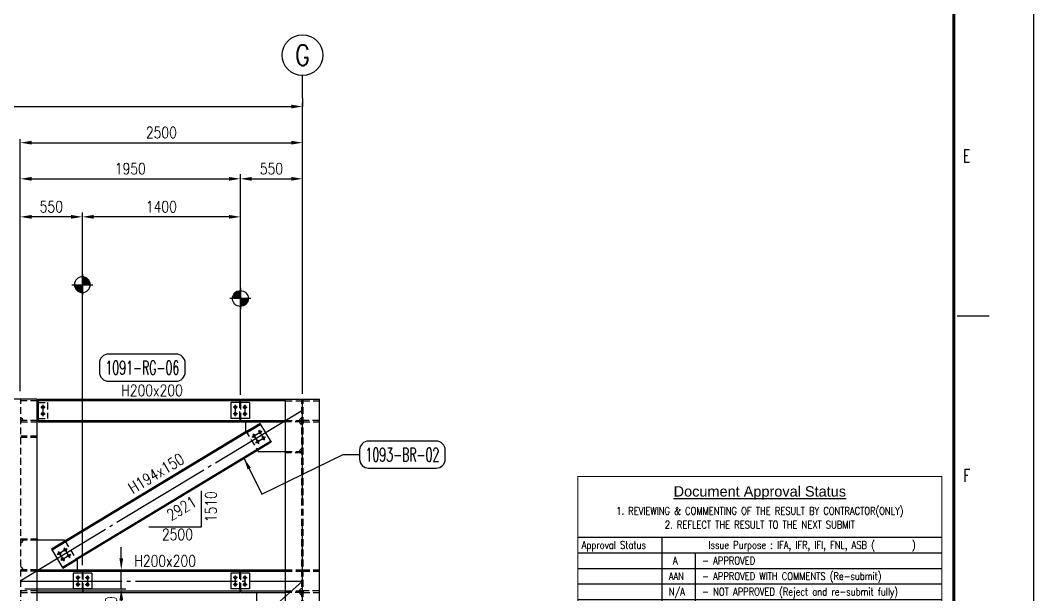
# Model space of a CAD drawing. Header units: millimetres. Extents: x 0 to 232280, y -26939 to 23794.
# Drawn here: x 151052 to 160030, y 6746 to 11832 of the extents above; entities that cross this region are included whole.
import ezdxf
from ezdxf.enums import TextEntityAlignment as Align

# ---------------------------------------------------------------- set-up
doc = ezdxf.new("R2010")
doc.units = ezdxf.units.MM
doc.header["$LTSCALE"] = 30
doc.linetypes.add('JNK-CENTER', pattern=[34, 30, -1.5, 1, -1.5])
doc.linetypes.add('JNK-HIDDEN', pattern=[3, 2, -1])
for name, color, linetype in [('CEN-R', 1, 'JNK-CENTER'), ('CON-C', 4, 'Continuous'), ('CON-G', 3, 'Continuous'), ('CON-W', 7, 'Continuous'), ('CON-Y', 2, 'Continuous'), ('conL-g', 3, 'Continuous'), ('Dim-W', 7, 'Continuous'), ('HID-Y', 2, 'JNK-HIDDEN'), ('hole-g', 3, 'Continuous'), ('STL-OBJT', 7, 'Continuous'), ('TXT-Y', 2, 'Continuous')]:
    doc.layers.add(name, color=color, linetype=linetype)
doc.styles.add('Arial', font='arial.ttf', dxfattribs={"height": 0.2})
doc.styles.add('ROMANS', font='ROMANS.shx', dxfattribs={"width": 0.8})
doc.styles.add('SIMPLEX', font='simplex.shx', dxfattribs={"width": 0.8})
doc.dimstyles.new('DIM35', dxfattribs={"dimscale": 35, "dimtxt": 2.5, "dimasz": 2.5, "dimexe": 0.8, "dimexo": 1, "dimgap": 1, "dimtad": 1, "dimdec": 1, "dimdsep": 46, "dimtxsty": 'SIMPLEX', "dimcen": 0, "dimclrd": 7, "dimclre": 7, "dimclrt": 2, "dimadec": 1, "dimazin": 2, "dimtfac": 1, "dimtdec": 1, "dimtix": 1, "dimtmove": 2, "dimatfit": 2, "dimfxl": 1, "dimtfill": 1, "dimarcsym": 1})
doc.dimstyles.new('DIM40', dxfattribs={"dimscale": 40, "dimtxt": 2.5, "dimasz": 2.5, "dimexe": 1, "dimexo": 1, "dimgap": 1, "dimtad": 1, "dimdec": 0, "dimdsep": 46, "dimtxsty": 'SIMPLEX', "dimcen": 0, "dimclrd": 7, "dimclre": 7, "dimclrt": 2, "dimadec": 1, "dimazin": 2, "dimtfac": 1, "dimtdec": 0, "dimtix": 1, "dimtmove": 2, "dimatfit": 2, "dimfxl": 1, "dimtolj": 1, "dimtzin": 0, "dimarcsym": 1})

# ---------------------------------------------------------------- blocks, each defined once
blk = doc.blocks.new('TITLE')
at = {"color": 7}
for p, q in [((841, 0), (841, 594.85)), ((824.02, 230.41), (831.1, 230.41))]:
    blk.add_line(p, q, dxfattribs=at)
at = {"color": 7, "const_width": 0.707}
blk.add_lwpolyline([(823.32, 17.33), (823.32, 577.17)], dxfattribs=at)
at = {"color": 7, "style": 'ROMANS', "width": 0.7}
for s, p in [('E', (826.15, 265.77)), ('F', (826.15, 195.04))]:
    blk.add_text(s, height=2.83, dxfattribs=at).set_placement(p, align=Align.MIDDLE)
blk = doc.blocks.new('STAMP')
for p, q in [((-11045, 4772), (0, 4772)), ((-8497, 4772), (-8497, 2410)), ((-11045, 4300), (0, 4300)), ((-7481, 4300), (-7481, 2410)), ((-11045, 3827), (0, 3827)), ((-11045, 3355), (0, 3355)), ((-11045, 2882), (0, 2882)), ((-11045, 2410), (0, 2410)), ((-6151, 2410), (-6151, 1937)), ((-11045, 1937), (0, 1937))]:
    blk.add_line(p, q)
at = {"const_width": 30}
blk.add_lwpolyline([(-11045, 0), (-11045, 6612), (0, 6612), (0, 0)], close=True, dxfattribs=at)
at = {"style": 'Arial'}
blk.add_text('%%UDocument Approval Status', height=315, dxfattribs=at).set_placement((-5522, 6164), align=Align.MIDDLE_CENTER)
at = {"style": 'ROMANS', "width": 0.8}
for s, p in [('1. REVIEWING & COMMENTING OF THE RESULT BY CONTRACTOR(ONLY)', (-5522, 5572)), ('2. REFLECT THE RESULT TO THE NEXT SUBMIT', (-5522, 5152)), ('   Issue Purpose : IFA, IFR, IFI, FNL, ASB (     )', (-4143, 4536))]:
    blk.add_text(s, height=231, dxfattribs=at).set_placement(p, align=Align.MIDDLE_CENTER)
for s, p in [('Approval Status', (-10929, 4536)), (' A', (-8286, 4063)), ('  - APPROVED', (-7524, 4063)), ('AAN', (-8286, 3591)), ('  - APPROVED WITH COMMENTS (Re-submit)', (-7524, 3591)), ('N/A', (-8286, 3118)), ('  - NOT APPROVED (Reject and re-submit fully)', (-7524, 3118)), ('INFO', (-8286, 2646)), ('  - INFORMATION ONLY', (-7524, 2646)), ('SIGNED BY   :', (-10929, 2173)), ('DATE  :', (-5993, 2173))]:
    blk.add_text(s, height=231, dxfattribs=at).set_placement(p, align=Align.MIDDLE_LEFT)
at = {"insert": (-10597, 1505), "char_height": 228.9, "width": 10455.72, "attachment_point": 1, "style": 'ROMANS'}
blk.add_mtext('CONTRACTOR permission to proceed or review taken on Vendor document shall not relieve Vendor from its responsibilities or liabilities under the Purchase Order (PO).', dxfattribs=at)
blk = doc.blocks.new('*D1759')
at = {"layer": 'DEFPOINTS', "color": 0, "transparency": 16777216}
for p in [(153552.4, 11068.1), (142050.4, 10654.2), (153552.4, 10654.2)]:
    blk.add_point(p, dxfattribs=at)
at = {"layer": 'Dim-W', "color": 7, "linetype": 'ByBlock', "lineweight": -2, "transparency": 16777216}
for p, q in [((142050.4, 10694.2), (142050.4, 11100.1)), ((142150.4, 11068.1), (153452.4, 11068.1)), ((153552.4, 10694.2), (153552.4, 11100.1))]:
    blk.add_line(p, q, dxfattribs=at)
at = {"layer": 'Dim-W', "color": 7, "transparency": 16777216}
for points in [[(142150.4, 11084.8), (142150.4, 11051.4), (142050.4, 11068.1)], [(153452.4, 11084.8), (153452.4, 11051.4), (153552.4, 11068.1)]]:
    blk.add_solid(points, dxfattribs=at)
at = {"layer": 'Dim-W', "color": 2, "transparency": 16777216, "insert": (147801.4, 11158.1), "char_height": 100, "attachment_point": 5, "style": 'SIMPLEX', "bg_fill": 3, "box_fill_scale": 1.1, "bg_fill_color": 256, "bg_fill_true_color": 13158600, "bg_fill_transparency": 0}
blk.add_mtext('11502', dxfattribs=at)
blk = doc.blocks.new('col-line')
at = {"layer": 'CON-Y'}
blk.add_line((0, 3), (0, 8), dxfattribs=at)
blk.add_circle((0, 12.5), 4.5, dxfattribs=at)
at = {"layer": 'CON-C', "style": 'SIMPLEX', "width": 0.8}
blk.add_attdef('1', text='', height=4.5, dxfattribs=at).set_placement((0, 12.5), align=Align.MIDDLE_CENTER)
blk = doc.blocks.new('*D1763')
at = {"layer": 'DEFPOINTS', "color": 0, "transparency": 16777216}
for p in [(153552.4, 10748.1), (151052.4, 8508.6), (153552.4, 8484.6)]:
    blk.add_point(p, dxfattribs=at)
at = {"layer": 'Dim-W', "color": 7, "linetype": 'ByBlock', "lineweight": -2, "transparency": 16777216}
for p, q in [((151052.4, 8548.6), (151052.4, 10780.1)), ((153552.4, 8524.6), (153552.4, 10780.1)), ((151152.4, 10748.1), (153452.4, 10748.1))]:
    blk.add_line(p, q, dxfattribs=at)
at = {"layer": 'Dim-W', "color": 7, "transparency": 16777216}
for points in [[(151152.4, 10764.8), (151152.4, 10731.4), (151052.4, 10748.1)], [(153452.4, 10764.8), (153452.4, 10731.4), (153552.4, 10748.1)]]:
    blk.add_solid(points, dxfattribs=at)
at = {"layer": 'Dim-W', "color": 2, "transparency": 16777216, "insert": (152302.4, 10838.1), "char_height": 100, "attachment_point": 5, "style": 'SIMPLEX', "bg_fill": 3, "box_fill_scale": 1.1, "bg_fill_color": 256, "bg_fill_true_color": 13158600, "bg_fill_transparency": 0}
blk.add_mtext('2500', dxfattribs=at)
blk = doc.blocks.new('F3R2332')
at = {"layer": 'Dim-W', "ltscale": 0.5}
h = blk.add_hatch(dxfattribs=at)
h.set_pattern_fill('ANSI31', color=256, scale=4)
h.paths.add_polyline_path([(319264.6, -29798), (319124.6, -29798), (319124.6, -29807), (319264.6, -29807), (319274.6, -29807), (319274.6, -29798)])
h = blk.add_hatch(dxfattribs=at)
h.set_pattern_fill('ANSI31', color=256, scale=4)
h.set_pattern_definition([(45, (0, -185), (-8.9802561, 8.9802561), [])])
h.paths.add_polyline_path([(319274.6, -29983), (319264.6, -29983), (319124.6, -29983), (319124.6, -29992), (319264.6, -29992), (319274.6, -29992)])
at = {"ltscale": 0.5}
for p, q in [((319264.6, -29798), (319274.6, -29798)), ((319274.6, -29798), (319274.6, -29807)), ((319264.6, -29807), (319274.6, -29807)), ((319264.6, -29983), (319274.6, -29983)), ((319274.6, -29983), (319274.6, -29992)), ((319264.6, -29992), (319274.6, -29992))]:
    blk.add_line(p, q, dxfattribs=at)
at = {"layer": 'CEN-R'}
for p, q in [((319246.1, -29865), (319143.1, -29865)), ((319164.6, -29843.5), (319164.6, -29946.5)), ((319224.6, -29843.5), (319224.6, -29946.5)), ((319246.1, -29925), (319143.1, -29925))]:
    blk.add_line(p, q, dxfattribs=at)
at = {"layer": 'CON-G'}
for p, q in [((319264.6, -29798), (319124.6, -29798)), ((319124.6, -29798), (319124.6, -29992)), ((319264.6, -29807), (319124.6, -29807)), ((319124.6, -29983), (319264.6, -29983)), ((319124.6, -29992), (319264.6, -29992))]:
    blk.add_line(p, q, dxfattribs=at)
at = {"layer": 'conL-g'}
for centre in [(319164.6, -29865), (319224.6, -29865), (319164.6, -29925), (319224.6, -29925)]:
    blk.add_circle(centre, 11.5, dxfattribs=at)
blk = doc.blocks.new('A$C2A8A663C')
at = {"layer": 'CEN-R'}
for p, q in [((-25.8, -70), (-64.2, -70)), ((-25.8, -70), (-64.2, -70)), ((-45, -50.8), (-45, -149.2)), ((20.8, -70), (59.2, -70)), ((20.8, -70), (59.2, -70)), ((40, -50.8), (40, -149.2)), ((-25.8, -130), (-64.2, -130)), ((-25.8, -130), (-64.2, -130)), ((-45, -110.8), (-45, -149.2)), ((20.8, -130), (59.2, -130)), ((20.8, -130), (59.2, -130)), ((40, -110.8), (40, -149.2))]:
    blk.add_line(p, q, dxfattribs=at)
at = {"layer": 'CON-G'}
for p, q in [((-5, -24), (-5, 0)), ((0, -24), (0, 0)), ((-85, -30), (80, -30)), ((-85, -30), (-85, -170)), ((-5, -30), (-5, -24)), ((0, -30), (0, -24)), ((80, -30), (80, -170)), ((-85, -170), (80, -170)), ((-5, -170), (-5, -176)), ((-5, -176), (-5, -200)), ((0, -170), (0, -176)), ((0, -176), (0, -200))]:
    blk.add_line(p, q, dxfattribs=at)
for centre in [(-45, -70), (40, -70), (-45, -130), (40, -130)]:
    blk.add_circle(centre, 11.5, dxfattribs=at)
at = {"layer": 'HID-Y'}
for p, q in [((-5, -30), (-5, -170)), ((0, -170), (0, -30))]:
    blk.add_line(p, q, dxfattribs=at)
blk = doc.blocks.new('*D1726')
at = {"layer": 'DEFPOINTS', "color": 0, "ltscale": 0.5, "transparency": 16777216}
for p in [(153552.4, 10428.1), (153552.4, 10428.1), (153002.4, 8477.2)]:
    blk.add_point(p, dxfattribs=at)
at = {"layer": 'Dim-W', "color": 7, "linetype": 'ByBlock', "lineweight": -2, "ltscale": 0.5, "transparency": 16777216}
for p, q in [((153002.4, 8517.2), (153002.4, 10468.1)), ((153102.4, 10428.1), (153452.4, 10428.1))]:
    blk.add_line(p, q, dxfattribs=at)
at = {"layer": 'Dim-W', "color": 7, "ltscale": 0.5, "transparency": 16777216}
for points in [[(153102.4, 10444.8), (153102.4, 10411.4), (153002.4, 10428.1)], [(153452.4, 10444.8), (153452.4, 10411.4), (153552.4, 10428.1)]]:
    blk.add_solid(points, dxfattribs=at)
at = {"layer": 'Dim-W', "color": 2, "ltscale": 0.5, "transparency": 16777216, "insert": (153277.4, 10518.1), "char_height": 100, "attachment_point": 5, "style": 'SIMPLEX'}
blk.add_mtext('\\A1;550', dxfattribs=at)
blk = doc.blocks.new('*D1727')
at = {"layer": 'DEFPOINTS', "color": 0, "ltscale": 0.5, "transparency": 16777216}
for p in [(151052.4, 10428.1), (153002.4, 10428.1), (153002.4, 10428.1)]:
    blk.add_point(p, dxfattribs=at)
at = {"layer": 'Dim-W', "color": 7, "linetype": 'ByBlock', "lineweight": -2, "ltscale": 0.5, "transparency": 16777216}
blk.add_line((151152.4, 10428.1), (152902.4, 10428.1), dxfattribs=at)
at = {"layer": 'Dim-W', "color": 7, "ltscale": 0.5, "transparency": 16777216}
for points in [[(151152.4, 10444.8), (151152.4, 10411.4), (151052.4, 10428.1)], [(152902.4, 10444.8), (152902.4, 10411.4), (153002.4, 10428.1)]]:
    blk.add_solid(points, dxfattribs=at)
at = {"layer": 'Dim-W', "color": 2, "ltscale": 0.5, "transparency": 16777216, "insert": (152027.4, 10518.1), "char_height": 100, "attachment_point": 5, "style": 'SIMPLEX'}
blk.add_mtext('\\A1;1950', dxfattribs=at)
blk = doc.blocks.new('FS-MARK')
h = blk.add_hatch(color=256)
edge = h.paths.add_edge_path()
edge.add_arc((0, 0), 1.75, 90, 180)
edge.add_line((-1.75, 0), (0, 0))
edge.add_line((0, 0), (0, 1.75))
h = blk.add_hatch(color=256)
edge = h.paths.add_edge_path()
edge.add_line((0, 0), (0, -1.75))
edge.add_arc((0, 0), 1.75, 270, 360)
edge.add_line((1.75, 0), (0, 0))
for p, q in [((0, 2.33), (0, -2.33)), ((2.33, 0), (-2.33, 0))]:
    blk.add_line(p, q)
blk.add_circle((0, 0), 1.75)
at = {"layer": 'CON-Y', "style": 'SIMPLEX', "width": 0.8}
blk.add_attdef('F.S.', (3.19, 1), '', height=2.5, dxfattribs=at)
blk = doc.blocks.new('*D1730')
at = {"layer": 'DEFPOINTS', "color": 0, "ltscale": 0.5, "transparency": 16777216}
for p in [(151052.4, 10091.4), (151052.4, 8537.6), (151602.4, 6967.2)]:
    blk.add_point(p, dxfattribs=at)
at = {"layer": 'Dim-W', "color": 7, "linetype": 'ByBlock', "lineweight": -2, "ltscale": 0.5, "transparency": 16777216}
for p, q in [((151052.4, 8577.6), (151052.4, 10131.4)), ((151502.4, 10091.4), (151152.4, 10091.4)), ((151602.4, 7007.2), (151602.4, 10131.4))]:
    blk.add_line(p, q, dxfattribs=at)
at = {"layer": 'Dim-W', "color": 7, "ltscale": 0.5, "transparency": 16777216}
for points in [[(151152.4, 10108.1), (151152.4, 10074.8), (151052.4, 10091.4)], [(151502.4, 10108.1), (151502.4, 10074.8), (151602.4, 10091.4)]]:
    blk.add_solid(points, dxfattribs=at)
at = {"layer": 'Dim-W', "color": 2, "ltscale": 0.5, "transparency": 16777216, "insert": (151327.4, 10181.4), "char_height": 100, "attachment_point": 5, "style": 'SIMPLEX'}
blk.add_mtext('\\A1;550', dxfattribs=at)
blk = doc.blocks.new('*D1731')
at = {"layer": 'DEFPOINTS', "color": 0, "ltscale": 0.5, "transparency": 16777216}
for p in [(151602.4, 10091.4), (151602.4, 10091.4), (153002.4, 10091.4)]:
    blk.add_point(p, dxfattribs=at)
at = {"layer": 'Dim-W', "color": 7, "linetype": 'ByBlock', "lineweight": -2, "ltscale": 0.5, "transparency": 16777216}
blk.add_line((152902.4, 10091.4), (151702.4, 10091.4), dxfattribs=at)
at = {"layer": 'Dim-W', "color": 7, "ltscale": 0.5, "transparency": 16777216}
for points in [[(151702.4, 10108.1), (151702.4, 10074.8), (151602.4, 10091.4)], [(152902.4, 10108.1), (152902.4, 10074.8), (153002.4, 10091.4)]]:
    blk.add_solid(points, dxfattribs=at)
at = {"layer": 'Dim-W', "color": 2, "ltscale": 0.5, "transparency": 16777216, "insert": (152302.4, 10181.4), "char_height": 100, "attachment_point": 5, "style": 'SIMPLEX'}
blk.add_mtext('\\A1;1400', dxfattribs=at)
blk = doc.blocks.new('*D1683')
at = {"layer": 'DEFPOINTS', "color": 0, "ltscale": 0.5, "transparency": 16777216}
for p in [(151218, 6967.2), (151947, 6967.2), (151052.4, 6797.2)]:
    blk.add_point(p, dxfattribs=at)
at = {"layer": 'Dim-W', "color": 7, "linetype": 'ByBlock', "lineweight": -2, "ltscale": 0.5, "transparency": 16777216}
for p, q in [((151947, 7067.2), (151947, 7167.2)), ((151258, 6967.2), (151987, 6967.2)), ((151947, 6797.2), (151947, 6967.2)), ((151092.4, 6797.2), (151987, 6797.2)), ((151947, 6697.2), (151947, 6597.2))]:
    blk.add_line(p, q, dxfattribs=at)
at = {"layer": 'Dim-W', "color": 7, "ltscale": 0.5, "transparency": 16777216}
for points in [[(151930.4, 7067.2), (151963.7, 7067.2), (151947, 6967.2)], [(151930.4, 6697.2), (151963.7, 6697.2), (151947, 6797.2)]]:
    blk.add_solid(points, dxfattribs=at)
at = {"layer": 'Dim-W', "color": 2, "ltscale": 0.5, "transparency": 16777216, "insert": (151857, 6629.8), "char_height": 100, "attachment_point": 5, "rotation": 90, "style": 'SIMPLEX'}
blk.add_mtext('\\A1;170', dxfattribs=at)
blk = doc.blocks.new('DUCT-TAG')
at = {"layer": 'CON-G'}
blk.add_lwpolyline([(-9.49, -1), (-9.49, 1, -0.414214), (-7.49, 3), (7.49, 3, -0.414214), (9.49, 1), (9.49, -1, -0.414214), (7.49, -3), (-7.49, -3, -0.414214)], format="xyb", close=True, dxfattribs=at)
at = {"layer": 'CON-G', "style": 'SIMPLEX', "width": 1.246304}
blk.add_attdef('NAME', text='', height=3, dxfattribs=at).set_placement((-8.19, -1.5), (8.19, -1.5), align=Align.FIT)
at = {"layer": 'CON-Y', "style": 'SIMPLEX'}
blk.add_attdef('ELEVATION', text='', height=2, dxfattribs=at).set_placement((0, -6.02), align=Align.CENTER)

msp = doc.modelspace()

# ---------------------------------------------------------------- linework, layer by layer
at = {"layer": 'CEN-R'}
for p, q in [((153552.4, 8377.23), (151052.4, 6867.23)), ((151233.23, 8407.23), (151271.56, 8407.23)), ((151252.4, 8426.4), (151252.4, 8328.06)), ((151233.23, 8347.23), (151271.56, 8347.23)), ((151052.4, 6867.23), (153552.4, 6867.23)), ((153552.4, 6867.23), (151052.4, 4627.2))]:
    msp.add_line(p, q, dxfattribs=at)
at = {"layer": 'CON-G'}
for p, q in [((151202.4, 8477.23), (150902.4, 8477.23)), ((151202.4, 4477.2), (151202.4, 8477.23)), ((153702.4, 4477.2), (153702.4, 8477.23)), ((151212.4, 8289.23), (152997.4, 8289.23)), ((151212.4, 8277.23), (152997.4, 8277.23)), ((153002.4, 8289.23), (153402.4, 8289.23)), ((153002.4, 8277.23), (153402.4, 8277.23)), ((153049.38, 8198.41), (153049.38, 8277.23)), ((153054.55, 8189.85), (151330.11, 7148.29)), ((153059.2, 8182.14), (151454.6, 7212.97)), ((153150.19, 8031.49), (151545.59, 7062.32)), ((153154.85, 8023.79), (151550.25, 7054.61)), ((153160.02, 8015.23), (153402.4, 8015.23)), ((151444.78, 7229.23), (151202.4, 7229.23)), ((151444.78, 7229.23), (151449.95, 7220.67)), ((151550.25, 7054.61), (151555.42, 7046.05)), ((151555.42, 7046.05), (151555.42, 6967.23)), ((151202.4, 6967.23), (151602.4, 6967.23)), ((151202.4, 6955.23), (151602.4, 6955.23)), ((151607.4, 6967.23), (152997.4, 6967.23)), ((151607.4, 6955.23), (152997.4, 6955.23)), ((153002.4, 6967.23), (153402.4, 6967.23)), ((153002.4, 6955.23), (153402.4, 6955.23)), ((151202.4, 6779.23), (151602.4, 6779.23)), ((151202.4, 6767.23), (151602.4, 6767.23)), ((151607.4, 6779.23), (152997.4, 6779.23)), ((151607.4, 6767.23), (152997.4, 6767.23)), ((153002.4, 6779.23), (153402.4, 6779.23)), ((153002.4, 6767.23), (153402.4, 6767.23)), ((153147, 6647.65), (153147, 6767.23))]:
    msp.add_line(p, q, dxfattribs=at)
for centre in [(151252.4, 8407.23), (151252.4, 8347.23)]:
    msp.add_circle(centre, 11.5, dxfattribs=at)
msp.add_arc((151212.4, 8297.23), 10, 90, 180, dxfattribs=at)
at = {"layer": 'Dim-W', "ltscale": 0.5}
msp.add_line((153913.42, 7986.69), (154057.9, 7986.69), dxfattribs=at)
msp.add_lwpolyline([(152192.7, 7348.23), (152658.51, 7348.23), (152658.51, 7666.14)], dxfattribs=at)
at = {"layer": 'HID-Y'}
for p, q in [((151202.4, 8463.23), (151057.4, 8463.23)), ((151212.4, 8307.23), (151292.4, 8307.23)), ((153049.38, 8198.41), (153160.02, 8015.23)), ((151202.4, 8151.23), (151057.4, 8151.23)), ((151202.4, 8137.23), (151057.4, 8137.23)), ((151449.95, 7220.67), (151550.25, 7054.61)), ((151202.4, 6967.23), (151057.4, 6967.23)), ((151202.4, 6967.23), (151057.4, 6967.23)), ((151202.4, 6953.23), (151057.4, 6953.23)), ((151202.4, 6953.23), (151057.4, 6953.23)), ((153402.4, 6967.23), (153546.4, 6967.23)), ((153402.4, 6967.23), (153546.4, 6967.23)), ((153402.4, 6953.23), (153546.4, 6953.23)), ((153402.4, 6953.23), (153546.4, 6953.23)), ((153558.4, 6967.23), (153702.4, 6967.23)), ((153558.4, 6953.23), (153702.4, 6953.23))]:
    msp.add_line(p, q, dxfattribs=at)
for points in [[(151057.4, 8289.23), (151057.4, 8277.23), (151202.4, 8277.23), (151202.4, 8289.23)], [(153546.4, 8289.23), (153546.4, 8277.23), (153402.4, 8277.23), (153402.4, 8289.23)], [(153558.4, 8289.23), (153558.4, 8277.23), (153702.4, 8277.23), (153702.4, 8289.23)], [(153546.4, 8003.23), (153402.4, 8003.23), (153402.4, 8015.23), (153546.4, 8015.23)], [(151057.4, 7241.23), (151202.4, 7241.23), (151202.4, 7229.23), (151057.4, 7229.23)], [(151057.4, 6779.23), (151057.4, 6767.23), (151202.4, 6767.23), (151202.4, 6779.23)], [(153547.4, 6779.23), (153547.4, 6767.23), (153402.4, 6767.23), (153402.4, 6779.23)], [(153557.4, 6779.23), (153557.4, 6767.23), (153702.4, 6767.23), (153702.4, 6779.23)]]:
    msp.add_lwpolyline(points, close=True, dxfattribs=at)
for centre, start, end in [((151057.4, 8289.23), 0, 90), ((153546.4, 8289.23), 90, 180), ((153546.4, 8277.23), 180, 270), ((153546.4, 8015.23), 90, 180), ((151057.4, 7229.23), 270, 0), ((151057.4, 6967.23), 0, 90), ((153546.4, 6779.23), 90, 180), ((153546.4, 6767.23), 180, 270)]:
    msp.add_arc(centre, 20, start, end, dxfattribs=at)

# ---------------------------------------------------------------- block references
at = {"linetype": 'ByBlock', "xscale": 39.99999999599994, "yscale": 39.99999999599994, "zscale": 39.99999999599994}
msp.add_blockref('TITLE', (126389.98, 0), dxfattribs=at)
at = {"layer": 'Dim-W', "xscale": 0.2917709854399863, "yscale": 0.2917709854399863, "zscale": 0.2917709854399863}
msp.add_blockref('STAMP', (159214.83, 5862.61), dxfattribs=at)
at = {"layer": 'Dim-W', "ltscale": 0.5, "xscale": -1}
for p in [(151602.4, 6967.23), (152997.4, 6967.23)]:
    msp.add_blockref('A$C2A8A663C', p, dxfattribs=at)
at = {"layer": 'hole-g', "xscale": -1, "rotation": 31.13197618849103}
msp.add_blockref('F3R2332', (410932.31, 198759.65), dxfattribs=at)
at = {"layer": 'hole-g', "rotation": 31.13197618794671}
msp.add_blockref('F3R2332', (-137239.63, -132336.2), dxfattribs=at)
at = {"layer": 'STL-OBJT'}
ref = msp.add_blockref('DUCT-TAG', (154437.5, 7986.69), dxfattribs=dict(at, xscale=-40, yscale=40, zscale=40))
ref.add_attrib('NAME', '1093-BR-02', dxfattribs={"layer": 'CON-G', "height": 120, "style": 'SIMPLEX', "width": 0.562059}).set_placement((154109.9, 7926.69), (154765.1, 7926.69), align=Align.FIT)

# ---------------------------------------------------------------- texts
at = {"layer": 'CON-Y', "style": 'SIMPLEX', "width": 0.8}
msp.add_text('1510', height=100, rotation=90, dxfattribs=at).set_placement((152791.51, 7388.21))
msp.add_text('2500', height=100, dxfattribs=at).set_placement((152307.56, 7229.41))
at = {"layer": 'Dim-W', "color": 2, "style": 'SIMPLEX', "width": 0.8}
for s, p in [('H194x150', (152049.22, 7636.36)), ('2921', (152389.42, 7397.05))]:
    msp.add_text(s, height=100, rotation=31.131976, dxfattribs=at).set_placement(p)
at = {"layer": 'TXT-Y', "color": 2, "style": 'SIMPLEX', "width": 0.8}
msp.add_text('H200x200', height=100, dxfattribs=at).set_placement((152063.35, 6995.33))

# ---------------------------------------------------------------- dimensions: what is measured, and where the dimension line sits
at = {"layer": 'Dim-W', "ltscale": 0.5}
dim = msp.add_linear_dim(base=(151947.05, 6967.23), p1=(151052.4, 6797.23), p2=(151217.96, 6967.23), angle=90, dimstyle='DIM40', dxfattribs=at)
dim.commit()
dim.dimension.update_dxf_attribs({"geometry": '*D1683', "text_midpoint": (151857.05, 6629.83), "dimtype": 160})

# ---------------------------------------------------------------- leaders
at = {"layer": 'STL-OBJT'}
msp.add_leader([(153035.87, 7951.93), (153192.31, 7636.92), (153913.42, 7986.69)], dimstyle='DIM40', dxfattribs=at)

# ---------------------------------------------------------------- next in the draw order: dimensions: what is measured, and where the dimension line sits
at = {"layer": 'Dim-W'}
dim = msp.add_linear_dim(base=(153552.4, 11068.09), p1=(142050.4, 10654.25), p2=(153552.4, 10654.25), dimstyle='DIM35', override={"dimscale": 40}, dxfattribs=at)
dim.commit()
dim.dimension.update_dxf_attribs({"geometry": '*D1759', "text_midpoint": (147801.4, 11158.09)})

# ---------------------------------------------------------------- next in the draw order: linework, layer by layer
at = {"layer": 'Dim-W', "ltscale": 0.5}
msp.add_line((153552.4, 11142.61), (153552.4, 11068.09), dxfattribs=at)

# ---------------------------------------------------------------- next in the draw order: block references
at = {"layer": 'CON-W', "xscale": 40, "yscale": 40, "zscale": 40}
msp.add_blockref('col-line', (153552.4, 11022.61), dxfattribs=at).add_auto_attribs({'1': 'G'})

# ---------------------------------------------------------------- next in the draw order: dimensions: what is measured, and where the dimension line sits
at = {"layer": 'Dim-W'}
dim = msp.add_linear_dim(base=(153552.4, 10748.09), p1=(151052.4, 8508.58), p2=(153552.4, 8484.57), dimstyle='DIM35', override={"dimscale": 40}, dxfattribs=at)
dim.commit()
dim.dimension.update_dxf_attribs({"geometry": '*D1763', "text_midpoint": (152302.4, 10838.09)})

# ---------------------------------------------------------------- next in the draw order: linework, layer by layer
at = {"layer": 'CEN-R'}
msp.add_line((153552.4, 4477.2), (153552.4, 8477.23), dxfattribs=at)
at = {"layer": 'CON-G'}
for p, q in [((151212.4, 8477.23), (152997.4, 8477.23)), ((151212.4, 8477.23), (151212.4, 8277.23)), ((151212.4, 8465.23), (152997.4, 8465.23)), ((153002.4, 8477.23), (153402.4, 8477.23)), ((153002.4, 8465.23), (153402.4, 8465.23)), ((153402.4, 4477.2), (153402.4, 8477.23)), ((153402.4, 8477.23), (153702.4, 8477.23))]:
    msp.add_line(p, q, dxfattribs=at)
msp.add_arc((151212.4, 8457.23), 10, 180, 270, dxfattribs=at)
at = {"layer": 'HID-Y'}
for p, q in [((151057.4, 4477.2), (151057.4, 8477.23)), ((151202.4, 8463.23), (151057.4, 8463.23)), ((151212.4, 8447.23), (151292.4, 8447.23)), ((151292.4, 8447.23), (151292.4, 8307.23)), ((153402.4, 8463.23), (153546.4, 8463.23)), ((153547.4, 4477.2), (153547.4, 8477.23)), ((153557.4, 4477.2), (153557.4, 8477.23)), ((153558.4, 8463.23), (153702.4, 8463.23))]:
    msp.add_line(p, q, dxfattribs=at)

# ---------------------------------------------------------------- next in the draw order: block references
at = {"layer": 'Dim-W', "ltscale": 0.5, "xscale": -1}
msp.add_blockref('A$C2A8A663C', (152997.4, 8477.23), dxfattribs=at)
at = {"layer": 'STL-OBJT', "yscale": 40, "zscale": 40}
for p, xscale in [((151602.4, 9490.96), -40), ((153002.4, 9368.51), 40)]:
    msp.add_blockref('FS-MARK', p, dxfattribs=dict(at, xscale=xscale))
at = {"layer": 'STL-OBJT'}
ref = msp.add_blockref('DUCT-TAG', (152133.66, 8756.52), dxfattribs=dict(at, xscale=-40, yscale=40, zscale=40, rotation=180))
ref.add_attrib('NAME', '1091-RG-06', dxfattribs={"layer": 'CON-G', "height": 120, "style": 'SIMPLEX', "width": 0.576181}).set_placement((151806.06, 8696.52), (152461.26, 8696.52), align=Align.FIT)

# ---------------------------------------------------------------- next in the draw order: texts
at = {"layer": 'TXT-Y', "color": 2, "style": 'SIMPLEX', "width": 0.8}
msp.add_text('H200x200', height=100, dxfattribs=at).set_placement((151947.46, 8505.28))

# ---------------------------------------------------------------- next in the draw order: dimensions: what is measured, and where the dimension line sits
at = {"layer": 'Dim-W', "ltscale": 0.5}
for base, p1, p2, picture, middle in [((153002.4, 10428.09), (151052.4, 10428.09), (153002.4, 10428.09), '*D1727', (152027.4, 10518.09)), ((153552.4, 10428.09), (153002.4, 8477.23), (153552.4, 10428.09), '*D1726', (153277.4, 10518.09))]:
    dim = msp.add_linear_dim(base=base, p1=p1, p2=p2, dimstyle='DIM40', dxfattribs=at)
    dim.commit()
    dim.dimension.update_dxf_attribs({"geometry": picture, "text_midpoint": middle})
for base, p1, p2, picture, middle in [((151052.4, 10091.43), (151602.4, 6967.23), (151052.4, 8537.58), '*D1730', (151327.4, 10181.43)), ((151602.4, 10091.43), (153002.4, 10091.43), (151602.4, 10091.43), '*D1731', (152302.4, 10181.43))]:
    dim = msp.add_linear_dim(base=base, p1=p1, p2=p2, angle=180, dimstyle='DIM40', dxfattribs=at)
    dim.commit()
    dim.dimension.update_dxf_attribs({"geometry": picture, "text_midpoint": middle})

doc.saveas('drawing.dxf')
